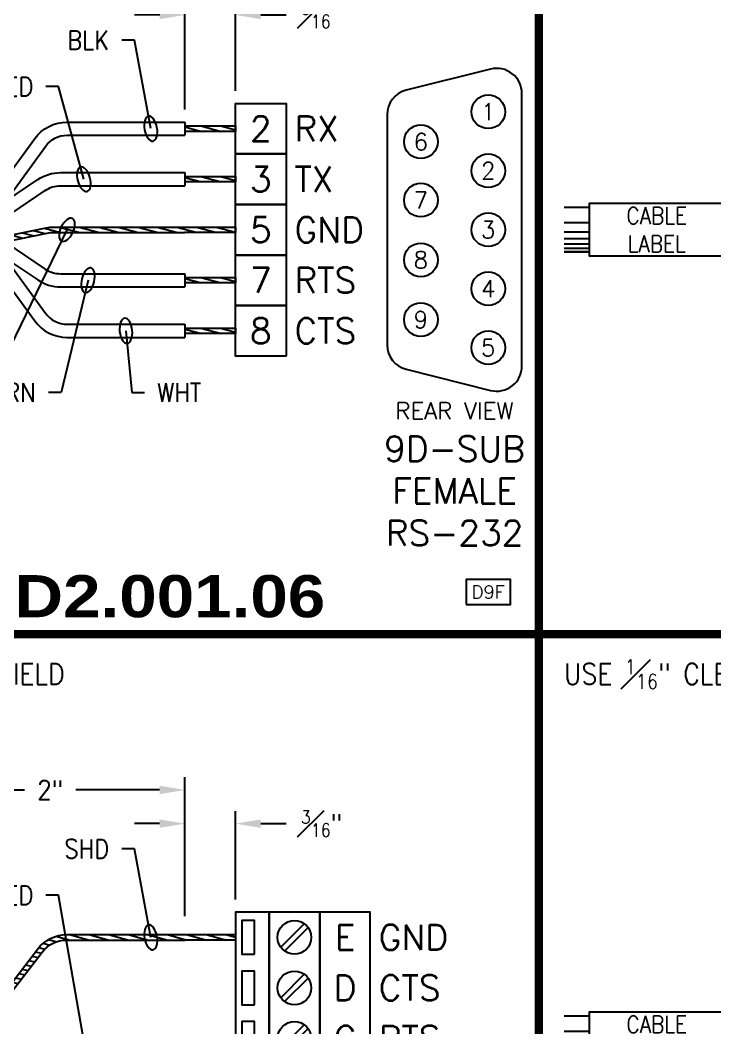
# Model space of a CAD drawing. Header units: inches. Extents: x 0 to 36.7, y 0 to 29.3.
# Drawn here: x 10.306 to 12.883, y 7.769 to 11.507 of the extents above; entities that cross this region are included whole.
import ezdxf
from ezdxf.enums import TextEntityAlignment as Align

# ---------------------------------------------------------------- set-up
doc = ezdxf.new("R2010")
doc.units = ezdxf.units.IN
doc.header["$MEASUREMENT"] = 0
for name, color, linetype in [('Bitmap', 7, 'Continuous'), ('BLACK', 7, 'Continuous'), ('CABLE', 7, 'Continuous'), ('CONDUCTOR', 7, 'Continuous'), ('CONN', 7, 'Continuous'), ('CONN-TXT', 7, 'Continuous'), ('GREEN', 94, 'Continuous'), ('RED', 12, 'Continuous'), ('SHIELD', 7, 'Continuous'), ('WHITE', 7, 'Continuous')]:
    doc.layers.add(name, color=color, linetype=linetype)
doc.styles.add('Arial Black', font='')
doc.styles.add('CONNECTOR', font='SIMPLEX.shx', dxfattribs={"width": 0.75, "height": 0.0625})
doc.styles.add('ROMANS', font='romans', dxfattribs={"width": 0.875})
doc.styles.get('Arial Black').set_extended_font_data('Arial Black')
doc.dimstyles.new('CONN2', dxfattribs={"dimscale": 0.75, "dimtxt": 0.09375, "dimasz": 0.125, "dimexe": 0.0625, "dimexo": 0.0625, "dimgap": 0.0625, "dimtad": 0, "dimdec": 3, "dimzin": 4, "dimdsep": 46, "dimtxsty": 'ROMANS', "dimcen": 0.0625, "dimadec": 0, "dimazin": 0, "dimtfac": 1, "dimtdec": 3, "dimtofl": 0, "dimtmove": 0, "dimatfit": 3, "dimfxl": 1, "dimtolj": 1, "dimtzin": 0, "dimarcsym": 0})

# ---------------------------------------------------------------- blocks, each defined once
blk = doc.blocks.new('*D141')
at = {"layer": 'CONN-TXT', "color": 0, "lineweight": -2, "transparency": 16777216}
for p, q in [((1.6875, 1.645), (1.6875, 2.4688)), ((2.6875, 1.9463), (2.6875, 2.4688)), ((1.7812, 2.4219), (2.0921, 2.4219)), ((2.5938, 2.4219), (2.2829, 2.4219))]:
    blk.add_line(p, q, dxfattribs=at)
at = {"layer": 'CONN-TXT', "color": 0, "transparency": 16777216}
for points in [[(1.7812, 2.4375), (1.7812, 2.4063), (1.6875, 2.4219)], [(2.5938, 2.4375), (2.5938, 2.4063), (2.6875, 2.4219)]]:
    blk.add_solid(points, dxfattribs=at)
at = {"layer": 'Defpoints', "color": 0, "transparency": 16777216}
for p in [(1.6875, 2.4219), (2.6875, 1.8994), (1.6875, 1.5981)]:
    blk.add_point(p, dxfattribs=at)
at = {"layer": 'CONN-TXT', "color": 0, "transparency": 16777216, "insert": (2.1875, 2.4219), "char_height": 0.07031, "attachment_point": 5, "style": 'ROMANS'}
blk.add_mtext('\\A1;2"', dxfattribs=at)
blk = doc.blocks.new('*D143')
at = {"layer": 'CONN-TXT', "color": 0, "lineweight": -2, "transparency": 16777216}
for p, q in [((2.6875, 1.9463), (2.6875, 2.3438)), ((2.875, 2.0156), (2.875, 2.3438)), ((2.5938, 2.2969), (2.5, 2.2969)), ((2.9687, 2.2969), (3.0625, 2.2969))]:
    blk.add_line(p, q, dxfattribs=at)
at = {"layer": 'CONN-TXT', "color": 0, "transparency": 16777216}
for points in [[(2.5938, 2.3125), (2.5938, 2.2813), (2.6875, 2.2969)], [(2.9687, 2.3125), (2.9687, 2.2813), (2.875, 2.2969)]]:
    blk.add_solid(points, dxfattribs=at)
at = {"layer": 'Defpoints', "color": 0, "transparency": 16777216}
for p in [(2.875, 2.2969), (2.875, 1.9687), (2.6875, 1.8994)]:
    blk.add_point(p, dxfattribs=at)
at = {"layer": 'CONN-TXT', "color": 0, "transparency": 16777216, "insert": (3.1939, 2.2969), "char_height": 0.070312, "attachment_point": 5, "style": 'ROMANS'}
blk.add_mtext('\\A1;{\\H0.7x;\\S3#16;\\H1.4286x;"}', dxfattribs=at)
blk = doc.blocks.new('ELLIPSE')
at = {"color": 0, "extrusion": (0, 0, -1)}
blk.add_ellipse((0, 0), major_axis=(1, 0), ratio=0.5, dxfattribs=at)
blk = doc.blocks.new('INPUT')
blk.add_lwpolyline([(-0.21875, -0.0625), (0, -0.0625), (0, 0.0625), (-0.21875, 0.0625)], close=True)
at = {"style": 'CONNECTOR', "width": 0.75}
blk.add_attdef('CONNECTOR', text='', height=0.0625, dxfattribs=at).set_placement((-0.109375, 0), align=Align.MIDDLE_CENTER)
blk = doc.blocks.new('D2.002.05')
at = {"layer": 'CABLE'}
h = blk.add_hatch(dxfattribs=at)
h.set_pattern_fill('LOG', color=256, scale=0.2, angle=180, style=0, pattern_type=2)
h.set_pattern_definition([(180, (0.09375, 1.4175), (-2e-17, -0.2), []), (180, (0.09375, 1.3573), (-2e-17, -0.2), []), (180, (0.09375, 1.32208), (-2e-17, -0.2), []), (180, (0.09375, 1.29709), (-2e-17, -0.2), []), (180, (0.09375, 1.2777), (-2e-17, -0.2), []), (180, (0.09375, 1.26187), (-2e-17, -0.2), []), (180, (0.09375, 1.24848), (-2e-17, -0.2), []), (180, (0.09375, 1.23688), (-2e-17, -0.2), []), (180, (0.09375, 1.22665), (-2e-17, -0.2), [])])
h.paths.add_polyline_path([(1.5312, 1.4175), (1.5312, 1.5825), (0.6875, 1.5825), (0.6875, 1.4175)])
h.paths.add_polyline_path([(0.0938, 1.4175), (0.1875, 1.4175), (0.1875, 1.5825), (0.0938, 1.5825)])
for points in [[(0.1875, 1.5825), (0.0938, 1.5825)], [(0.1875, 1.4175), (0.0938, 1.4175)]]:
    blk.add_lwpolyline(points, dxfattribs=at)
blk.add_lwpolyline([(0.6875, 1.4019), (0.1875, 1.4019), (0.1875, 1.5981), (0.6875, 1.5981)], close=True, dxfattribs=at)
at = {"layer": 'CONN', "const_width": 0.0312}
blk.add_lwpolyline([(0, 0), (4, 0), (4, 3), (0, 3)], close=True, dxfattribs=at)
at = {"layer": 'CABLE', "insert": (0.4375, 1.5), "char_height": 0.0625, "width": 0.5, "attachment_point": 5, "style": 'ROMANS'}
blk.add_mtext('CABLE\\PLABEL', dxfattribs=at)
blk = doc.blocks.new('TERM-F')
for points in [[(-0.0507, -0.0366), (0.0366, 0.0507)], [(-0.0366, -0.0507), (0.0507, 0.0366)]]:
    blk.add_lwpolyline(points)
blk.add_circle((0, 0), 0.0625)
blk = doc.blocks.new('*D174')
at = {"layer": 'CONN-TXT', "color": 0, "lineweight": -2, "transparency": 16777216}
for p, q in [((1.6875, 1.645), (1.6875, 2.4687)), ((2.6875, 1.9531), (2.6875, 2.4687)), ((1.7812, 2.4219), (2.0921, 2.4219)), ((2.5937, 2.4219), (2.2829, 2.4219))]:
    blk.add_line(p, q, dxfattribs=at)
at = {"layer": 'CONN-TXT', "color": 0, "transparency": 16777216}
for points in [[(1.7812, 2.4375), (1.7812, 2.4062), (1.6875, 2.4219)], [(2.5937, 2.4375), (2.5937, 2.4062), (2.6875, 2.4219)]]:
    blk.add_solid(points, dxfattribs=at)
at = {"layer": 'Defpoints', "color": 0, "transparency": 16777216}
for p in [(1.6875, 2.4219), (2.6875, 1.9063), (1.6875, 1.5981)]:
    blk.add_point(p, dxfattribs=at)
at = {"layer": 'CONN-TXT', "color": 0, "transparency": 16777216, "insert": (2.1875, 2.4219), "char_height": 0.07031, "attachment_point": 5, "style": 'ROMANS'}
blk.add_mtext('\\A1;2"', dxfattribs=at)
blk = doc.blocks.new('*D173')
at = {"layer": 'CONN-TXT', "color": 0, "lineweight": -2, "transparency": 16777216}
for p, q in [((2.6875, 1.9531), (2.6875, 2.3437)), ((2.875, 2.0156), (2.875, 2.3437)), ((2.5937, 2.2969), (2.5, 2.2969)), ((2.9687, 2.2969), (3.0625, 2.2969))]:
    blk.add_line(p, q, dxfattribs=at)
at = {"layer": 'CONN-TXT', "color": 0, "transparency": 16777216}
for points in [[(2.5937, 2.3125), (2.5937, 2.2812), (2.6875, 2.2969)], [(2.9687, 2.3125), (2.9687, 2.2812), (2.875, 2.2969)]]:
    blk.add_solid(points, dxfattribs=at)
at = {"layer": 'Defpoints', "color": 0, "transparency": 16777216}
for p in [(2.875, 2.2969), (2.875, 1.9687), (2.6875, 1.9063)]:
    blk.add_point(p, dxfattribs=at)
at = {"layer": 'CONN-TXT', "color": 0, "transparency": 16777216, "insert": (3.1939, 2.2969), "char_height": 0.070312, "attachment_point": 5, "style": 'ROMANS'}
blk.add_mtext('\\A1;{\\H0.7x;\\S3#16;\\H1.4286x;"}', dxfattribs=at)
blk = doc.blocks.new('D2.026.03')
at = {"layer": 'CABLE'}
h = blk.add_hatch(dxfattribs=at)
h.set_pattern_fill('LOG', color=256, scale=0.2, angle=180, style=0, pattern_type=2)
h.set_pattern_definition([(180, (0.09375, 1.4175), (-2e-17, -0.2), []), (180, (0.09375, 1.3573), (-2e-17, -0.2), []), (180, (0.09375, 1.32208), (-2e-17, -0.2), []), (180, (0.09375, 1.29709), (-2e-17, -0.2), []), (180, (0.09375, 1.2777), (-2e-17, -0.2), []), (180, (0.09375, 1.26187), (-2e-17, -0.2), []), (180, (0.09375, 1.24848), (-2e-17, -0.2), []), (180, (0.09375, 1.23688), (-2e-17, -0.2), []), (180, (0.09375, 1.22665), (-2e-17, -0.2), [])])
h.paths.add_polyline_path([(1.5312, 1.4175), (1.5312, 1.5825), (0.6875, 1.5825), (0.6875, 1.4175)])
h.paths.add_polyline_path([(0.0937, 1.4175), (0.1875, 1.4175), (0.1875, 1.5825), (0.0937, 1.5825)])
blk.add_lwpolyline([(0.1875, 1.5825), (0.0937, 1.5825)], dxfattribs=at)
blk.add_lwpolyline([(0.6875, 1.4019), (0.1875, 1.4019), (0.1875, 1.5981), (0.6875, 1.5981)], close=True, dxfattribs=at)
at = {"layer": 'CONN', "const_width": 0.0312}
blk.add_lwpolyline([(0, 0), (4, 0), (4, 3), (0, 3)], close=True, dxfattribs=at)
at = {"insert": (0.0937, 2.9062), "char_height": 0.078125, "width": 3.046875, "attachment_point": 1, "style": 'ROMANS'}
blk.add_mtext('\\A1;USE {\\H0.6978x;\\S1#16;}" CLEAR HEAT SHRINK AROUND SHIELD', dxfattribs=at)
at = {"layer": 'CABLE', "insert": (0.4375, 1.5), "char_height": 0.0625, "width": 0.5, "attachment_point": 5, "style": 'ROMANS'}
blk.add_mtext('CABLE\\PLABEL', dxfattribs=at)
blk = doc.blocks.new('D2.001.06')
at = {"layer": 'CONDUCTOR'}
h = blk.add_hatch(dxfattribs=at)
h.set_pattern_fill('ANSI31', color=256, scale=0.15, angle=300, style=0)
h.set_pattern_definition([(345, (-15.667255, 52.658018), (0.004852857, 0.018111109), [])])
h.paths.add_polyline_path([(2.6875, 1.6775), (2.875, 1.6775), (2.875, 1.6976), (2.6875, 1.6976)])
h = blk.add_hatch(dxfattribs=at)
h.set_pattern_fill('ANSI31', color=256, scale=0.15, angle=300, style=0)
h.set_pattern_definition([(345, (-15.667255, 52.095518), (0.004852857, 0.018111109), [])])
h.paths.add_polyline_path([(2.6875, 1.115), (2.875, 1.115), (2.875, 1.1351), (2.6875, 1.1351)])
at = {"layer": 'SHIELD'}
h = blk.add_hatch(dxfattribs=at)
h.set_pattern_fill('ANSI31', color=256, scale=0.15, angle=300, style=0)
h.set_pattern_definition([(345, (-15.667255, 52.845518), (0.004852857, 0.018111109), [])])
h.paths.add_polyline_path([(2.6875, 1.865), (2.875, 1.865), (2.875, 1.8851), (2.6875, 1.8851)])
h = blk.add_hatch(dxfattribs=at)
h.set_pattern_fill('ANSI31', color=256, scale=0.15, angle=300, style=0)
h.set_pattern_definition([(345, (1.84375, 1.438857), (0.00485286, 0.0181111), [])])
h.paths.add_polyline_path([(1.8437, 1.459), (1.8437, 1.4389), (1.9249, 1.4389, 0.023442), (1.9375, 1.4395), (1.9375, 1.4597, -0.027558), (1.9249, 1.459)])
h.paths.add_polyline_path([(2.1771, 1.4876, -0.022851), (2.1875, 1.4893), (2.1875, 1.5), (2.1373, 1.5), (1.9479, 1.4613, -0.022851), (1.9375, 1.4597), (1.9375, 1.4395, 0.026968), (1.9519, 1.4416)])
h.paths.add_polyline_path([(2.1875, 1.5095, 0.026968), (2.1731, 1.5073), (2.1373, 1.5), (2.1875, 1.5)])
h.paths.add_polyline_path([(2.1875, 1.5095), (2.1875, 1.5), (2.6875, 1.5), (2.6875, 1.5101), (2.2001, 1.5101, 0.023442)])
h.paths.add_polyline_path([(2.2001, 1.4899), (2.6875, 1.4899), (2.6875, 1.5), (2.1875, 1.5), (2.1875, 1.4893, -0.027558)])
h.paths.add_polyline_path([(2.875, 1.4899), (2.875, 1.5), (2.6875, 1.5), (2.6875, 1.4899)])
h.paths.add_polyline_path([(2.875, 1.5), (2.875, 1.5101), (2.6875, 1.5101), (2.6875, 1.5)])
h = blk.add_hatch(dxfattribs=at)
h.set_pattern_fill('ANSI31', color=256, scale=0.15, angle=300, style=0)
h.set_pattern_definition([(345, (-15.667255, 52.283018), (0.004852857, 0.018111109), [])])
h.paths.add_polyline_path([(2.6875, 1.3025), (2.875, 1.3025), (2.875, 1.3226), (2.6875, 1.3226)])
at = {"layer": 'BLACK'}
for points in [[(1.8437, 1.5568), (1.874, 1.5568, 0.239535), (1.9552, 1.5981), (2.1303, 1.8381, -0.239535), (2.251, 1.8994), (2.6875, 1.8994)], [(1.8437, 1.508), (1.874, 1.508, 0.239535), (1.9947, 1.5693), (2.1698, 1.8093, -0.239535), (2.251, 1.8506), (2.6875, 1.8506)]]:
    blk.add_lwpolyline(points, format="xyb", dxfattribs=at)
blk.add_lwpolyline([(2.6875, 1.8994), (2.6875, 1.8506)], dxfattribs=at)
at = {"layer": 'CONDUCTOR'}
for points in [[(2.6875, 1.6976), (2.875, 1.6976), (2.875, 1.6775), (2.6875, 1.6775)], [(2.6875, 1.1351), (2.875, 1.1351), (2.875, 1.115), (2.6875, 1.115)]]:
    blk.add_lwpolyline(points, dxfattribs=at)
at = {"layer": 'CONN', "const_width": 0.0312}
blk.add_lwpolyline([(0, 0), (4, 0), (4, 3), (0, 3)], close=True, dxfattribs=at)
at = {"layer": 'CONN'}
blk.add_lwpolyline([(3.5085, 0.9822), (3.821, 0.9041, 0.487928), (3.9375, 0.9951), (3.9375, 2.0049, 0.487928), (3.821, 2.0959), (3.5085, 2.0178, 0.344151), (3.4375, 1.9268), (3.4375, 1.0732, 0.344151)], format="xyb", close=True, dxfattribs=at)
for points in [[(3.0625, 1.7812), (2.875, 1.7812), (2.875, 1.9687), (3.0625, 1.9687)], [(3.0625, 1.5937), (2.875, 1.5937), (2.875, 1.7812), (3.0625, 1.7812)], [(3.0625, 1.4062), (2.875, 1.4062), (2.875, 1.5937), (3.0625, 1.5937)], [(3.0625, 1.2187), (2.875, 1.2187), (2.875, 1.4062), (3.0625, 1.4062)], [(3.0625, 1.0312), (2.875, 1.0312), (2.875, 1.2187), (3.0625, 1.2187)]]:
    blk.add_lwpolyline(points, close=True, dxfattribs=at)
for centre in [(3.8125, 1.9375), (3.5625, 1.8264), (3.8125, 1.7188), (3.5625, 1.6098), (3.8125, 1.5), (3.5625, 1.3881), (3.8125, 1.2813), (3.5625, 1.1665), (3.8125, 1.0625)]:
    blk.add_circle(centre, 0.0625, dxfattribs=at)
at = {"layer": 'GREEN'}
for points in [[(2.0195, 1.4554), (2.1695, 1.3541, 0.14957), (2.2257, 1.3369), (2.6875, 1.3369)], [(2.0198, 1.3963), (2.1421, 1.3137, 0.14957), (2.2257, 1.2881), (2.6875, 1.2881)]]:
    blk.add_lwpolyline(points, format="xyb", dxfattribs=at)
blk.add_lwpolyline([(2.6875, 1.3369), (2.6875, 1.2881)], dxfattribs=at)
at = {"layer": 'RED'}
for points in [[(2.0198, 1.6037), (2.1421, 1.6863, -0.14957), (2.2257, 1.7119), (2.6875, 1.7119)], [(1.8437, 1.4943), (1.8993, 1.4943, 0.14957), (1.9829, 1.5199), (2.1695, 1.6459, -0.14957), (2.2257, 1.6631), (2.6875, 1.6631)]]:
    blk.add_lwpolyline(points, format="xyb", dxfattribs=at)
blk.add_lwpolyline([(2.6875, 1.7119), (2.6875, 1.6631)], dxfattribs=at)
at = {"layer": 'SHIELD'}
for points in [[(2.6875, 1.8851), (2.875, 1.8851), (2.875, 1.865), (2.6875, 1.865)], [(2.6875, 1.5101), (2.875, 1.5101), (2.875, 1.4899), (2.6875, 1.4899)], [(2.6875, 1.3226), (2.875, 1.3226), (2.875, 1.3025), (2.6875, 1.3025)]]:
    blk.add_lwpolyline(points, dxfattribs=at)
for points in [[(1.8437, 1.459), (1.9249, 1.459, 0.050442), (1.9479, 1.4613), (2.1731, 1.5073, -0.050442), (2.2001, 1.5101), (2.6875, 1.5101)], [(1.8437, 1.4389), (1.9249, 1.4389, 0.050442), (1.9519, 1.4416), (2.1771, 1.4876, -0.050442), (2.2001, 1.4899), (2.6875, 1.4899)]]:
    blk.add_lwpolyline(points, format="xyb", dxfattribs=at)
at = {"layer": 'WHITE'}
for points in [[(1.9032, 1.4389, -0.162932), (1.9552, 1.4019), (2.1303, 1.1619, 0.239533), (2.251, 1.1006), (2.6875, 1.1006)], [(1.9805, 1.4474, -0.036799), (1.9947, 1.4307), (2.1698, 1.1907, 0.239533), (2.251, 1.1494), (2.6875, 1.1494)]]:
    blk.add_lwpolyline(points, format="xyb", dxfattribs=at)
blk.add_lwpolyline([(2.6875, 1.1494), (2.6875, 1.1006)], dxfattribs=at)
at = {"layer": 'CONN'}
ref = blk.add_blockref('INPUT', (3.8945, 0.1562), dxfattribs=dict(at, xscale=0.75, yscale=0.75, zscale=0.75))
ref.add_attrib('CONNECTOR', 'D9F', dxfattribs={"layer": '0', "height": 0.04875, "style": 'CONNECTOR'}).set_placement((3.8125, 0.1562), align=Align.MIDDLE_CENTER)
at = {"layer": 'CONN-TXT', "style": 'ROMANS'}
for s, height, p in [('1', 0.0625, (3.8125, 1.9375)), ('2', 0.0938, (2.9687, 1.875)), ('6', 0.0625, (3.5625, 1.8264)), ('3', 0.0938, (2.9687, 1.6875)), ('2', 0.0625, (3.8125, 1.7188)), ('7', 0.0625, (3.5625, 1.6098)), ('5', 0.0938, (2.9687, 1.5)), ('3', 0.0625, (3.8125, 1.5)), ('8', 0.0625, (3.5625, 1.3881)), ('7', 0.0938, (2.9687, 1.3125)), ('4', 0.0625, (3.8125, 1.2813)), ('9', 0.0625, (3.5625, 1.1665)), ('8', 0.0938, (2.9687, 1.125)), ('5', 0.0625, (3.8125, 1.0625))]:
    blk.add_text(s, height=height, dxfattribs=at).set_placement(p, align=Align.MIDDLE)
for s, p in [('RX', (3.0937, 1.875)), ('TX', (3.0937, 1.6875)), ('GND', (3.0937, 1.5)), ('RTS', (3.0937, 1.3125)), ('CTS', (3.0937, 1.125))]:
    blk.add_text(s, height=0.09375, dxfattribs=at).set_placement(p, align=Align.MIDDLE_LEFT)
for s, height, p in [('REAR VIEW', 0.0625, (3.6875, 0.8594)), ('9D-SUB', 0.09375, (3.6875, 0.7344)), ('FEMALE', 0.09375, (3.6875, 0.5781)), ('RS-232', 0.09375, (3.6875, 0.4219))]:
    blk.add_text(s, height=height, dxfattribs=at).set_placement(p, align=Align.TOP_CENTER)
at = {"layer": 'CONN-TXT', "style": 'Arial Black'}
blk.add_text('DETAIL #: D2.001.06', height=0.15625, dxfattribs=at).set_placement((2, 0.0156), align=Align.BOTTOM_CENTER)
at = {"layer": 'CONN-TXT', "char_height": 0.07031, "style": 'ROMANS'}
for s, insert, attachment_point in [('BLK', (2.4062, 2.168), 9), ('RED', (2.125, 1.9961), 9), ('GRN', (2.1341, 0.8611), 9), ('WHT', (2.5847, 0.8611), 7)]:
    blk.add_mtext(s, dxfattribs=dict(at, insert=insert, attachment_point=attachment_point))
at = {"layer": 'CONN-TXT'}
for base, p2, text, picture, middle in [((1.6875, 2.4219), (1.6875, 1.5981), '2"', '*D141', (2.1875, 2.4219)), ((2.875, 2.2969), (2.875, 1.9687), '{\\H0.7x;\\S3#16;\\H1.4286x;"}', '*D143', (3.1939, 2.2969))]:
    dim = blk.add_linear_dim(base=base, p1=(2.6875, 1.8994), p2=p2, text=text, dimstyle='CONN2', dxfattribs=at)
    dim.commit()
    dim.dimension.update_dxf_attribs({"geometry": picture, "text_midpoint": middle})
for points in [[(2.5608, 1.875), (2.5, 2.2031), (2.4531, 2.2031)], [(2.3125, 1.6875), (2.2187, 2.0313), (2.1719, 2.0313)], [(2.25, 1.5), (2.0403, 1.0681), (1.9935, 1.0681)], [(2.3281, 1.3125), (2.2278, 0.8962), (2.181, 0.8962)], [(2.4687, 1.125), (2.4909, 0.8962), (2.5378, 0.8962)]]:
    blk.add_leader(points, dimstyle='CONN2', override={"dimasz": 0.0625, "dimldrblk": 'ELLIPSE'}, dxfattribs=at)
blk = doc.blocks.new('D2.026.02')
at = {"layer": 'SHIELD'}
h = blk.add_hatch(dxfattribs=at)
h.set_pattern_fill('ANSI31', color=256, scale=0.15, angle=300, style=0)
h.set_pattern_definition([(345, (1.84375, 1.541043), (0.00485286, 0.0181111), [])])
h.paths.add_polyline_path([(1.9375, 1.5558), (1.9375, 1.5789, -0.141876), (1.8761, 1.5611), (1.8437, 1.5611), (1.8437, 1.541), (1.8761, 1.541, 0.118595)])
h.paths.add_polyline_path([(1.983, 1.5936), (2.1579, 1.8202, -0.087656), (2.1875, 1.8472), (2.1875, 1.8703, 0.110775), (2.142, 1.8325), (1.9671, 1.6059, -0.087656), (1.9375, 1.5789), (1.9375, 1.5558, 0.110775)])
h.paths.add_polyline_path([(2.6875, 1.885), (2.2489, 1.885, 0.118595), (2.1875, 1.8703), (2.1875, 1.8472, -0.141876), (2.2489, 1.8649), (2.6875, 1.8649)])
h.paths.add_polyline_path([(2.875, 1.885), (2.6875, 1.885), (2.6875, 1.8649), (2.875, 1.8649)])
at = {"layer": 'CONN', "const_width": 0.0312}
blk.add_lwpolyline([(0, 0), (4, 0), (4, 3), (0, 3)], close=True, dxfattribs=at)
at = {"layer": 'CONN'}
for points in [[(3, 1.0312), (3, 1.9687), (2.875, 1.9687), (2.875, 1.0312), (3, 1.0312)], [(3.1875, 1.0312), (3.1875, 1.9687), (3, 1.9687), (3, 1.0312), (3.1875, 1.0312)], [(3.375, 1.0312), (3.375, 1.9687), (3.1875, 1.9687), (3.1875, 1.0312), (3.375, 1.0312)]]:
    blk.add_lwpolyline(points, dxfattribs=at)
for points in [[(2.9453, 1.8125), (2.9453, 1.9375), (2.8984, 1.9375), (2.8984, 1.8125)], [(2.9453, 1.625), (2.9453, 1.75), (2.8984, 1.75), (2.8984, 1.625)], [(2.9453, 1.4375), (2.9453, 1.5625), (2.8984, 1.5625), (2.8984, 1.4375)]]:
    blk.add_lwpolyline(points, close=True, dxfattribs=at)
at = {"layer": 'SHIELD'}
for points in [[(1.8437, 1.5611), (1.8761, 1.5611, 0.232423), (1.9671, 1.6059), (2.142, 1.8325, -0.232423), (2.2489, 1.885), (2.6875, 1.885)], [(1.8437, 1.541), (1.8761, 1.541, 0.232423), (1.983, 1.5936), (2.1579, 1.8202, -0.232423), (2.2489, 1.8649), (2.6875, 1.8649)]]:
    blk.add_lwpolyline(points, format="xyb", dxfattribs=at)
blk.add_lwpolyline([(2.6875, 1.885), (2.875, 1.885), (2.875, 1.8649), (2.6875, 1.8649)], dxfattribs=at)
at = {"layer": 'Bitmap', "rotation": 180}
for p in [(3.0937, 1.875), (3.0937, 1.6875), (3.0937, 1.5)]:
    blk.add_blockref('TERM-F', p, dxfattribs=at)
at = {"insert": (0.0937, 2.9062), "char_height": 0.078125, "width": 3.046875, "attachment_point": 1, "style": 'ROMANS'}
blk.add_mtext('\\A1;USE {\\H0.6978x;\\S1#16;}" CLEAR HEAT SHRINK AROUND SHIELD', dxfattribs=at)
at = {"layer": 'CONN-TXT', "style": 'ROMANS'}
for s, p in [('E', (3.2812, 1.875)), ('D', (3.2812, 1.6875)), ('C', (3.2812, 1.5))]:
    blk.add_text(s, height=0.0938, dxfattribs=at).set_placement(p, align=Align.MIDDLE)
for s, p in [('GND', (3.4062, 1.875)), ('CTS', (3.4062, 1.6875)), ('RTS', (3.4062, 1.5))]:
    blk.add_text(s, height=0.09375, dxfattribs=at).set_placement(p, align=Align.MIDDLE_LEFT)
at = {"layer": 'CONN-TXT', "char_height": 0.07031, "attachment_point": 9, "style": 'ROMANS'}
for s, insert in [('SHD', (2.4062, 2.168)), ('RED', (2.125, 1.9961))]:
    blk.add_mtext(s, dxfattribs=dict(at, insert=insert))
at = {"layer": 'CONN-TXT'}
for base, p2, text, picture, middle in [((1.6875, 2.4219), (1.6875, 1.5981), '2"', '*D174', (2.1875, 2.4219)), ((2.875, 2.2969), (2.875, 1.9687), '{\\H0.7x;\\S3#16;\\H1.4286x;"}', '*D173', (3.1939, 2.2969))]:
    dim = blk.add_linear_dim(base=base, p1=(2.6875, 1.9063), p2=p2, text=text, dimstyle='CONN2', dxfattribs=at)
    dim.commit()
    dim.dimension.update_dxf_attribs({"geometry": picture, "text_midpoint": middle})
for points in [[(2.5608, 1.875), (2.5, 2.2031), (2.4531, 2.2031)], [(2.3437, 1.3125), (2.2187, 2.0313), (2.1719, 2.0313)]]:
    blk.add_leader(points, dimstyle='CONN2', override={"dimasz": 0.0625, "dimldrblk": 'ELLIPSE'}, dxfattribs=at)

msp = doc.modelspace()

# ---------------------------------------------------------------- block references
for name, p in [('D2.001.06', (8.23, 9.23)), ('D2.002.05', (12.23, 9.23)), ('D2.026.02', (8.23, 6.23)), ('D2.026.03', (12.23, 6.23))]:
    msp.add_blockref(name, p)

doc.saveas('drawing.dxf')
